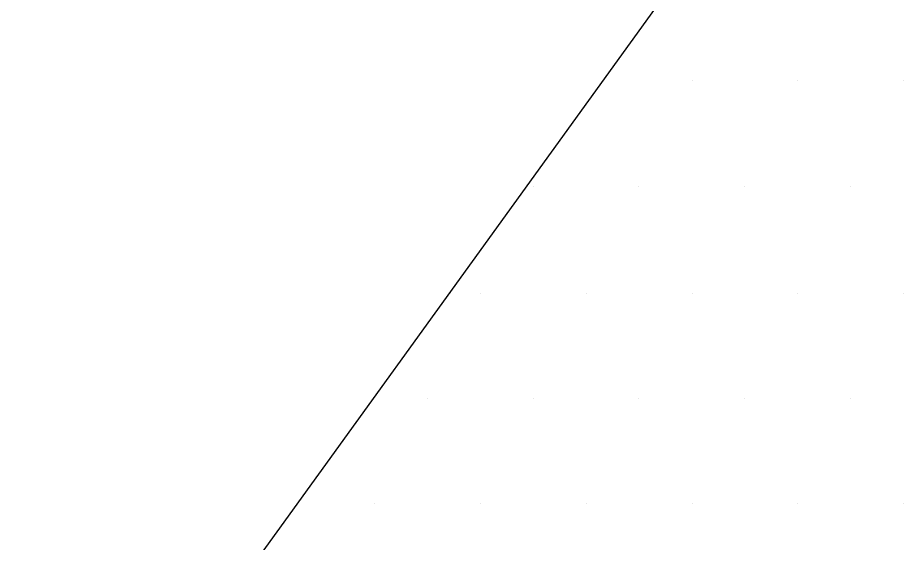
# Paper-space layout 'TOP_A1_00200_01-01-2017_MODELE' of a CAD drawing. Header units: metres. Extents: x 1274 to 2143, y 12 to 312.
# Drawn here: x 1529.4205 to 1529.883, y 148.5324 to 148.8056 of the extents above; entities that cross this region are included whole.
import ezdxf

# ---------------------------------------------------------------- set-up
doc = ezdxf.new("R2010")
doc.units = ezdxf.units.M
doc.header["$LTSCALE"] = 2
doc.set_wipeout_variables(frame=1)
doc.linetypes.add('CACHEX2', pattern=[0.75, 0.5, -0.25])
for name, color, linetype in [('CARTOUCHE', 7, 'Continuous'), ('LOGO', 4, 'Continuous'), ('rosace', 7, 'Continuous')]:
    doc.layers.add(name, color=color, linetype=linetype)

# ---------------------------------------------------------------- blocks, each defined once
blk = doc.blocks.new('A$C715108E3')
at = {"layer": 'LOGO', "color": 131}
for p, q in [((-16.33512, -22.22945), (-16.33512, -22.22945)), ((-16.25772, -22.22945), (-16.25772, -22.22945)), ((-16.16664, -22.22945), (-16.16664, -22.22945)), ((-16.07443, -22.22945), (-16.07443, -22.22945)), ((-16.40165, -22.32091), (-16.40165, -22.32091)), ((-16.39528, -22.32091), (-16.39528, -22.32091)), ((-16.30401, -22.32091), (-16.30401, -22.32091)), ((-16.21199, -22.32091), (-16.21199, -22.32091)), ((-16.12035, -22.32091), (-16.12035, -22.32091)), ((-16.46762, -22.41349), (-16.46762, -22.41349)), ((-16.44176, -22.41349), (-16.44176, -22.41349)), ((-16.34974, -22.41349), (-16.34974, -22.41349)), ((-16.25772, -22.41349), (-16.25772, -22.41349)), ((-16.16664, -22.41349), (-16.16664, -22.41349)), ((-16.07443, -22.41349), (-16.07443, -22.41349)), ((-16.53415, -22.50476), (-16.53415, -22.50476)), ((-16.4873, -22.50476), (-16.4873, -22.50476)), ((-16.39528, -22.50476), (-16.39528, -22.50476)), ((-16.30401, -22.50476), (-16.30401, -22.50476)), ((-16.21199, -22.50476), (-16.21199, -22.50476)), ((-16.12035, -22.50476), (-16.12035, -22.50476)), ((-16.6005, -22.59603), (-16.6005, -22.59603)), ((-16.53359, -22.59603), (-16.53359, -22.59603)), ((-16.44176, -22.59603), (-16.44176, -22.59603)), ((-16.34974, -22.59603), (-16.34974, -22.59603)), ((-16.25772, -22.59603), (-16.25772, -22.59603)), ((-16.16664, -22.59603), (-16.16664, -22.59603)), ((-16.07443, -22.59603), (-16.07443, -22.59603))]:
    blk.add_line(p, q, dxfattribs=at)
blk.add_lwpolyline([(-13.895, -18.91336), (-20.37125, -18.25967), (-20.2455, -18.59907), (-19.50372, -19.90628), (-19.46586, -20.00748), (-15.06427, -20.47189), (-16.75155, -22.80481), (-16.3741, -23.13222), (-15.82067, -23.53479), (-15.45634, -23.79904), (-13.73308, -21.48561)], dxfattribs=at)
blk = doc.blocks.new('A$C581E6685')
at = {"layer": 'rosace', "color": 32, "linetype": 'CACHEX2', "ltscale": 1.5}
blk.add_ellipse((-38.05384, 23.81385), major_axis=(-19.03106, -3.53396), ratio=0.590567, dxfattribs=at)
at = {"layer": 'rosace', "color": 32}
blk.add_ellipse((-37.61436, 23.84992), major_axis=(-13.57677, -4.28389), ratio=0.791971, dxfattribs=at)
at = {"layer": 'CARTOUCHE'}
blk.add_blockref('A$C715108E3', (-31.67392, 36.3189), dxfattribs=at)
blk = doc.blocks.new('A$C4D68259D')
blk.add_wipeout([(0, 25.62232), (0.16524, 26.73667), (0.73826, 27.88612), (1.67076, 28.79092), (2.84657, 29.33159), (3.5435, 29.45086), (3.5435, 29.45086), (94.92868, 29.46231), (96.05516, 29.29025), (97.21671, 28.69868), (97.7035, 28.26611), (98.09513, 27.77983), (98.61624, 26.65796), (98.73616, 26.03624), (98.75162, 25.85271), (98.75853, 3.83874), (98.57189, 2.65739), (98.0189, 1.57432), (97.58479, 1.07655), (97.12317, 0.69593), (95.9338, 0.13665), (95.41423, 0.03213), (95.1105, 0.0048), (3.7555, 0.00093), (2.71333, 0.169), (1.5147, 0.78409), (0.67142, 1.67074), (0.14703, 2.78759), (0.00625, 3.62094)]).dxf.layer = 'CARTOUCHE'
at = {"layer": 'CARTOUCHE'}
blk.add_rational_spline([(0, 25.62232), (0, 14.73116), (0, 3.84), (0, 0), (3.84, 0), (49.37927, 0), (94.91853, 0), (98.75853, 0), (98.75853, 3.84), (98.75853, 14.73116), (98.75853, 25.62232), (98.75853, 29.46232), (94.91853, 29.46232), (49.37927, 29.46232), (3.84, 29.46232), (0, 29.46232), (0, 25.62232)], [1, 1, 1, 0.707106781187, 1, 1, 1, 0.707106781187, 1, 1, 1, 0.707106781187, 1, 1, 1, 0.707106781187, 1], degree=2, knots=[0, 0, 0, 1, 1, 2.570796, 2.570796, 3.570796, 3.570796, 5.141593, 5.141593, 6.141593, 6.141593, 7.712389, 7.712389, 8.712389, 8.712389, 10.283185, 10.283185, 10.283185], dxfattribs=at)
at = {"layer": 'CARTOUCHE', "xscale": 0.6, "yscale": 0.6, "zscale": 0.6}
blk.add_blockref('A$C581E6685', (37.27074, 1.38057), dxfattribs=at)

psp = doc.layouts.new('TOP_A1_00200_01-01-2017_MODELE')

# ---------------------------------------------------------------- block references
at = {"layer": 'rosace'}
psp.add_blockref('A$C4D68259D', (1521.25985, 138.93861), dxfattribs=at)

doc.saveas('drawing.dxf')
